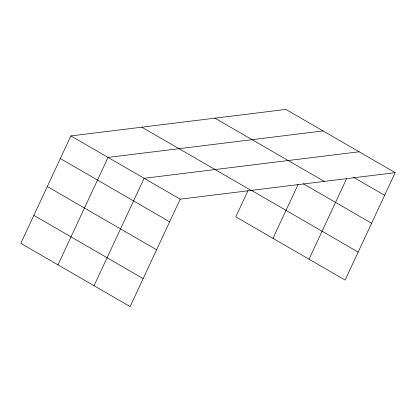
<?xml version="1.0" encoding="UTF-8"?>
<svg xmlns="http://www.w3.org/2000/svg" width="416" height="416" viewBox="0 0 416 416"><rect width="100%" height="100%" fill="white"/><g stroke="black" fill="none" stroke-linecap="round" stroke-linejoin="round"><path stroke-width="0.62" d="M395.2 172.656L285.891 109.413L70.892 135.928L20.8 243.344L130.109 306.587L180.201 199.165L395.2 172.656L345.108 280.072L235.799 216.835L248.03 190.601M57.964 264.846L108.056 157.425L323.055 130.915M94.037 285.714L144.128 178.298L359.128 151.783M272.964 238.337L298.085 184.47M309.036 259.204L346.674 178.495M353.569 177.304L384.649 195.286M214.942 118.165L324.251 181.402M303.342 183.773L371.602 223.267M251.623 190.46L358.155 252.096M141.84 127.176L251.15 190.419M70.892 135.928L180.201 199.165M60.341 158.553L169.65 221.796M47.289 186.534L156.598 249.777M33.847 215.363L143.156 278.606"/></g></svg>
